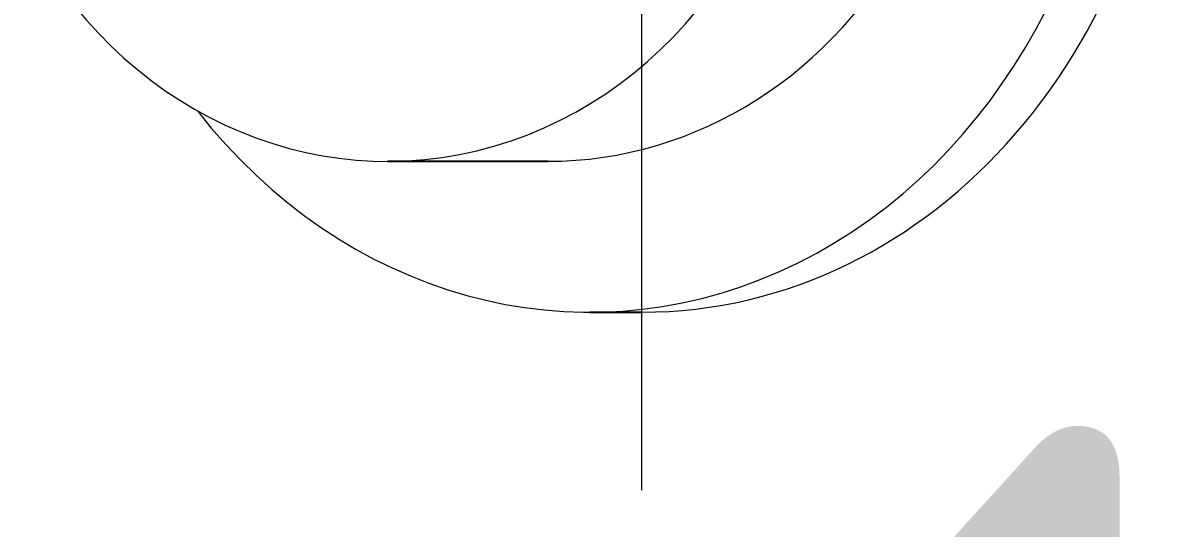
# Model space of a CAD drawing. Header units: millimetres. Extents: x 89051 to 218395, y -330386 to -125649.
# Drawn here: x 92526.3 to 92612.9, y -127083.3 to -127045.3 of the extents above; entities that cross this region are included whole.
import ezdxf

# ---------------------------------------------------------------- set-up
doc = ezdxf.new("R2010")
doc.units = ezdxf.units.MM
doc.header["$LTSCALE"] = 13
for name, pattern in [('1 实线', [0]), ('ACAD_ISO04W100', [30, 24, -3, 0, -3]), ('CENTER', [50.8, 31.75, -6.35, 6.35, -6.35])]:
    doc.linetypes.add(name, pattern=pattern)
doc.layers.get('0').update_dxf_attribs({"color": 1, "linetype": 'CENTER'})
doc.layers.add('标注、文本', color=3, linetype='Continuous', lineweight=25)
doc.layers.add('粗实线', color=4, linetype='Continuous')
doc.styles.get("Standard").update_dxf_attribs({"font": 'gbenor.shx', "bigfont": 'gbcbig.shx'})
doc.dimstyles.new('1-15', dxfattribs={"dimscale": 20, "dimtxt": 3.5, "dimasz": 2, "dimexe": 1.5, "dimexo": 0.5, "dimgap": 0.5, "dimtad": 1, "dimtoh": 1, "dimdec": 1, "dimdsep": 46, "dimtxsty": 'Standard', "dimcen": 2.5, "dimclrd": 3, "dimclre": 3, "dimclrt": 3, "dimadec": 0, "dimazin": 2, "dimtfac": 1, "dimtdec": 1, "dimtmove": 0, "dimatfit": 2, "dimfxl": 1, "dimarcsym": 0})

# ---------------------------------------------------------------- blocks, each defined once
blk = doc.blocks.new('*D525')
at = {"layer": 'Defpoints', "color": 0, "transparency": 16777216}
for p in [(92572.931, -127080.467), (92703.931, -127080.467), (92703.931, -127155.635)]:
    blk.add_point(p, dxfattribs=at)
at = {"layer": '标注、文本', "color": 3, "lineweight": -2, "transparency": 16777216}
for p, q in [((92572.931, -127090.467), (92572.931, -127185.635)), ((92703.931, -127090.467), (92703.931, -127185.635)), ((92612.931, -127155.635), (92663.931, -127155.635))]:
    blk.add_line(p, q, dxfattribs=at)
at = {"layer": '标注、文本', "color": 3, "transparency": 16777216}
for points in [[(92612.931, -127148.968), (92612.931, -127162.301), (92572.931, -127155.635)], [(92663.931, -127148.968), (92663.931, -127162.301), (92703.931, -127155.635)]]:
    blk.add_solid(points, dxfattribs=at)
at = {"layer": '标注、文本', "color": 3, "transparency": 16777216, "insert": (92638.431, -127110.635), "char_height": 70, "attachment_point": 5}
blk.add_mtext('131', dxfattribs=at)

msp = doc.modelspace()

# ---------------------------------------------------------------- linework, layer by layer
at = {"color": 7, "linetype": '1 实线', "lineweight": 0}
for centre, major_axis, ratio, start_param, end_param in [((92568.998, -127021.077), (0, 45.983), 0.866025, 2.304713, 7.120065), ((92572.931, -127021.077), (0, 45.983), 0.866025, 3.141593, 6.283185), ((92553.767, -127021.077), (0, -34.608), 0.908418, 5.225125, 10.48821), ((92565.852, -127021.077), (0, -34.608), 0.908418, 6.283185, 9.424778)]:
    msp.add_ellipse(centre, major_axis=major_axis, ratio=ratio, start_param=start_param, end_param=end_param, dxfattribs=at)
at = {"layer": '标注、文本', "color": 1, "linetype": 'ACAD_ISO04W100', "lineweight": 15}
msp.add_line((92572.931, -127080.467), (92572.931, -126961.688), dxfattribs=at)
at = {"layer": '粗实线', "ltscale": 2}
for p, q in [((92553.767, -127055.685), (92565.852, -127055.685)), ((92568.998, -127067.06), (92572.931, -127067.06))]:
    msp.add_line(p, q, dxfattribs=at)

# ---------------------------------------------------------------- dimensions: what is measured, and where the dimension line sits
at = {"layer": '标注、文本'}
dim = msp.add_linear_dim(base=(92703.931, -127155.635), p1=(92572.931, -127080.467), p2=(92703.931, -127080.467), dimstyle='1-15', dxfattribs=at)
dim.commit()
dim.dimension.update_dxf_attribs({"geometry": '*D525', "text_midpoint": (92638.431, -127110.635)})

doc.saveas('drawing.dxf')
